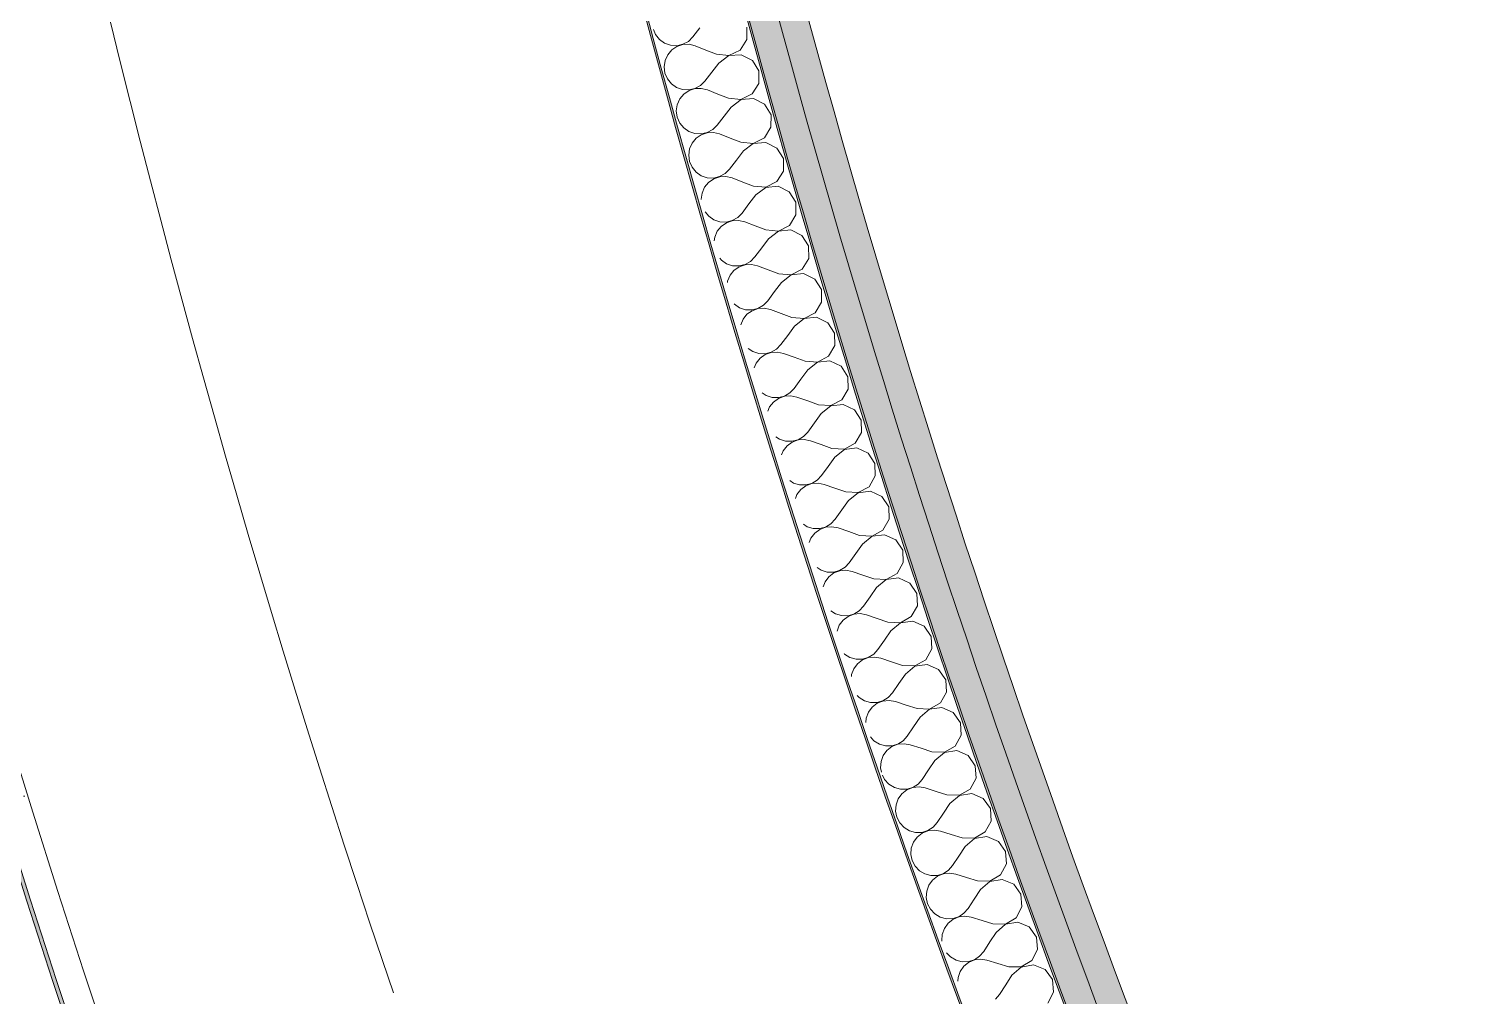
# Model space of a CAD drawing. Header units: millimetres. Extents: x -50172 to 74273, y -80883 to 11206.
# Drawn here: x -41434 to -40680, y -65847 to -65341 of the extents above; entities that cross this region are included whole.
import ezdxf

# ---------------------------------------------------------------- set-up
doc = ezdxf.new("R2010")
doc.units = ezdxf.units.MM
doc.header["$MEASUREMENT"] = 0
doc.linetypes.add('Double Dashed', pattern=[1093.611073, 529.166651, -211.666656, 141.111112, -211.666656])
for name, color, linetype in [('A-25-M_Wall_Ext', 7, 'Continuous'), ('A-25-M_Wall_Int', 7, 'Continuous'), ('New_A-15-MG_Structural_Grid_Phase_2', 7, 'Continuous'), ('New_A-20-M_Floor_Slab', 7, 'Continuous')]:
    doc.layers.add(name, color=color, linetype=linetype)
for name, color, linetype, lineweight in [('A-25-M_Wall_Ext_Pen_No__1', 7, 'Continuous', 13), ('A-25-M_Wall_Int_Pen_No__1', 7, 'Continuous', 13), ('A-25-M_Wall_Int_Pen_No__150', 7, 'Continuous', 0), ('New_A-20-M_Floor_Slab_Pen_No__89', 8, 'Continuous', 20)]:
    doc.layers.add(name, color=color, linetype=linetype, lineweight=lineweight)
for name, color, linetype, lineweight, true_color in [('A-25-M_Wall_Ext_Pen_No__107', 7, 'Continuous', 15, 0xa6a6a6), ('A-25-M_Wall_Int_Pen_No__107', 7, 'Continuous', 15, 0xa6a6a6), ('A-25-M_Wall_Int_Pen_No__81', 7, 'Continuous', 20, 0x6a6a6a), ('New_A-15-MG_Structural_Grid_Phase_2_Pen_No__222', 7, 'Continuous', 13, 0x65af33)]:
    doc.layers.add(name, color=color, linetype=linetype, lineweight=lineweight, true_color=true_color)
pattern_1 = [(60, (0, 0), (-43.30127, 25), []), (120, (0, 0), (43.30127, 25), [])]

# ---------------------------------------------------------------- blocks, each defined once
blk = doc.blocks.new('Slab_72_1', base_point=(-42333.29, -61441.2))
at = {"layer": 'New_A-20-M_Floor_Slab_Pen_No__89', "linetype": 'Continuous', "flags": 128}
blk.add_lwpolyline([(-42333.29, -61441.2), (-41972.22, -61401.42), (-41891.31, -61215.87), (-38443.39, -62719.34), (-39389.38, -64888.81), (-38066.61, -65465.6), (-36669.45, -66074.83), (-37137.69, -67148.64), (-37136.69, -67149.07), (-38218.56, -69630.14, -0.146996), (-40926.49, -67202.74, -0.080916), (-41673.87, -65403.74, -0.028315)], format="xyb", close=True, dxfattribs=at)
blk = doc.blocks.new('Wall_157_1', base_point=(-41867.68, -65448.92))
at = {"layer": 'A-25-M_Wall_Ext_Pen_No__107', "linetype": 'Continuous', "lineweight": 0, "true_color": 0x535353}
for points in [[(-41554.07, -65375.82, 0.226795), (-38161.1, -69523.83), (-38160.27, -69522.01, -0.226793), (-41552.13, -65375.36)], [(-41702.11, -65410.33, 0.226935), (-38224.12, -69662.16), (-38223.3, -69660.34, -0.226933), (-41700.16, -65409.87)]]:
    blk.add_hatch(color=251, dxfattribs=at).paths.add_polyline_path(points)
at = {"layer": 'A-25-M_Wall_Ext_Pen_No__107', "linetype": 'Continuous'}
h = blk.add_hatch(dxfattribs=at)
h.set_pattern_fill('Plaster_0001', color=256, style=0, pattern_type=2)
h.set_pattern_definition([(129.2839, (0, 0), (134.0639, 109.6671), [0, -100]), (129.2839, (-98.69, -16.13), (134.0639, 109.6671), [0, -100])])
h.paths.add_polyline_path([(-41552.13, -65375.36, 0.226793), (-38160.27, -69522.01), (-38154.05, -69508.36, -0.226779), (-41537.52, -65371.96)])
h = blk.add_hatch(dxfattribs=at)
h.set_pattern_fill('Batt_Insulation_0001', color=256, style=0, pattern_type=2)
h.set_pattern_definition(pattern_1)
h.paths.add_polyline_path([(-41817.04, -65437.12, 0.227038), (-38273.05, -69769.55), (-38231.59, -69678.54, -0.226951), (-41719.64, -65414.41)])
h = blk.add_hatch(dxfattribs=at)
h.set_pattern_fill('Plywood_0001', color=256, style=0, pattern_type=2)
h.set_pattern_definition([(0, (0, 0), (0, 200), [])])
h.paths.add_polyline_path([(-41719.64, -65414.41, 0.226951), (-38231.59, -69678.54), (-38224.12, -69662.16, -0.226935), (-41702.11, -65410.33)])
h = blk.add_hatch(dxfattribs=at)
h.set_pattern_fill('Batt_Insulation_0001', color=256, style=0, pattern_type=2)
h.set_pattern_definition(pattern_1)
h.paths.add_polyline_path([(-41841.39, -65442.79, 0.22706), (-38283.41, -69792.3), (-38273.05, -69769.55, -0.227038), (-41817.04, -65437.12)])
blk.add_hatch(color=256, dxfattribs=at).paths.add_polyline_path([(-41867.68, -65448.92, 0.227083), (-38294.61, -69816.87), (-38283.41, -69792.3, -0.22706), (-41841.39, -65442.79)])
at = {"layer": 'A-25-M_Wall_Ext_Pen_No__1', "linetype": 'Continuous'}
for radius, start, end in [(6211.09, 193.725814, 244.838824), (6209.09, 193.726008, 244.838609), (6194.09, 193.727472, 244.836991), (6381.09, 193.709723, 244.85662), (6363.09, 193.711386, 244.854781), (6361.09, 193.711571, 244.854576), (6481.09, 193.700651, 244.866652), (6506.09, 193.698427, 244.869112), (6533.09, 193.696044, 244.871747)]:
    blk.add_arc((-35520.36, -63902.08), radius, start, end, dxfattribs=at)
blk = doc.blocks.new('*X536')
at = {"layer": 'A-25-M_Wall_Int_Pen_No__150', "linetype": 'Continuous'}
for p, q in [((-41058.62, -65346.94), (-41058.54, -65340.44)), ((-41107.43, -65341.77), (-41106.34, -65344.35)), ((-41106.34, -65344.35), (-41104.28, -65346.93)), ((-41104.28, -65346.93), (-41101.59, -65348.84)), ((-41092, -65349.45), (-41089.1, -65347.89)), ((-41089.1, -65347.89), (-41086.75, -65345.6)), ((-41083.08, -65340.89), (-41086.75, -65345.6)), ((-41062.1, -65352.44), (-41058.62, -65346.94)), ((-41101.59, -65348.84), (-41098.49, -65349.94)), ((-41099.95, -65354.9), (-41101.3, -65357.91)), ((-41097.82, -65352.39), (-41099.95, -65354.9)), ((-41098.49, -65349.94), (-41095.21, -65350.15)), ((-41095.1, -65350.55), (-41097.82, -65352.39)), ((-41095.21, -65350.15), (-41092, -65349.45)), ((-41091.97, -65349.54), (-41095.1, -65350.55)), ((-41088.69, -65349.43), (-41091.97, -65349.54)), ((-41085.5, -65350.21), (-41088.69, -65349.43)), ((-41079.96, -65352.43), (-41085.5, -65350.21)), ((-41074.42, -65354.63), (-41079.96, -65352.43)), ((-41074.42, -65354.63), (-41067.95, -65355.29)), ((-41067.92, -65355.38), (-41073.17, -65359.24)), ((-41067.95, -65355.29), (-41062.1, -65352.44)), ((-41061.44, -65354.87), (-41067.92, -65355.38)), ((-41055.65, -65357.83), (-41061.44, -65354.87)), ((-41101.3, -65357.91), (-41101.78, -65361.18)), ((-41101.78, -65361.18), (-41101.36, -65364.46)), ((-41073.17, -65359.24), (-41076.81, -65363.95)), ((-41052.27, -65363.39), (-41055.65, -65357.83)), ((-41101.36, -65364.46), (-41100.06, -65367.51)), ((-41100.06, -65367.51), (-41097.98, -65370.08)), ((-41097.98, -65370.08), (-41095.28, -65371.98)), ((-41082.8, -65370.97), (-41080.46, -65368.67)), ((-41076.81, -65363.95), (-41080.46, -65368.67)), ((-41055.78, -65375.41), (-41052.32, -65369.9)), ((-41052.32, -65369.9), (-41052.27, -65363.39)), ((-41095.28, -65371.98), (-41092.18, -65373.07)), ((-41093.62, -65378.03), (-41094.96, -65381.05)), ((-41091.5, -65375.51), (-41093.62, -65378.03)), ((-41092.18, -65373.07), (-41088.89, -65373.26)), ((-41088.78, -65373.66), (-41091.5, -65375.51)), ((-41088.89, -65373.26), (-41085.69, -65372.54)), ((-41085.66, -65372.64), (-41088.78, -65373.66)), ((-41085.69, -65372.54), (-41082.8, -65370.97)), ((-41082.38, -65372.51), (-41085.66, -65372.64)), ((-41079.19, -65373.28), (-41082.38, -65372.51)), ((-41073.64, -65375.47), (-41079.19, -65373.28)), ((-41068.1, -65377.66), (-41073.64, -65375.47)), ((-41068.1, -65377.66), (-41061.62, -65378.29)), ((-41061.62, -65378.29), (-41055.78, -65375.41)), ((-41055.11, -65377.83), (-41061.59, -65378.38)), ((-41049.3, -65380.78), (-41055.11, -65377.83)), ((-41094.96, -65381.05), (-41095.43, -65384.32)), ((-41095.43, -65384.32), (-41094.99, -65387.6)), ((-41066.82, -65382.26), (-41070.44, -65386.99)), ((-41061.59, -65378.38), (-41066.82, -65382.26)), ((-41045.91, -65386.33), (-41049.3, -65380.78)), ((-41094.99, -65387.6), (-41093.67, -65390.64)), ((-41093.67, -65390.64), (-41091.58, -65393.2)), ((-41091.58, -65393.2), (-41088.88, -65395.09)), ((-41076.41, -65394.03), (-41074.07, -65391.72)), ((-41070.44, -65386.99), (-41074.07, -65391.72)), ((-41049.37, -65398.36), (-41045.93, -65392.83)), ((-41045.93, -65392.83), (-41045.91, -65386.33)), ((-41088.88, -65395.09), (-41085.77, -65396.17)), ((-41085.09, -65398.6), (-41087.19, -65401.14)), ((-41085.77, -65396.17), (-41082.49, -65396.34)), ((-41082.38, -65396.75), (-41085.09, -65398.6)), ((-41082.49, -65396.34), (-41079.29, -65395.61)), ((-41079.26, -65395.71), (-41082.38, -65396.75)), ((-41079.29, -65395.61), (-41076.41, -65394.03)), ((-41075.98, -65395.57), (-41079.26, -65395.71)), ((-41072.78, -65396.33), (-41075.98, -65395.57)), ((-41067.23, -65398.49), (-41072.78, -65396.33)), ((-41061.67, -65400.65), (-41067.23, -65398.49)), ((-41061.67, -65400.65), (-41055.19, -65401.26)), ((-41055.19, -65401.26), (-41049.37, -65398.36)), ((-41048.68, -65400.78), (-41055.16, -65401.35)), ((-41042.87, -65403.7), (-41048.68, -65400.78)), ((-41088.52, -65404.16), (-41088.97, -65407.43)), ((-41088.97, -65407.43), (-41088.52, -65410.71)), ((-41087.19, -65401.14), (-41088.52, -65404.16)), ((-41060.37, -65405.25), (-41063.98, -65409.99)), ((-41055.16, -65401.35), (-41060.37, -65405.25)), ((-41039.45, -65409.23), (-41042.87, -65403.7)), ((-41088.52, -65410.71), (-41087.19, -65413.74)), ((-41087.19, -65413.74), (-41085.1, -65416.29)), ((-41069.91, -65417.06), (-41067.58, -65414.74)), ((-41063.98, -65409.99), (-41067.58, -65414.74)), ((-41042.86, -65421.28), (-41039.44, -65415.73)), ((-41039.44, -65415.73), (-41039.45, -65409.23)), ((-41085.1, -65416.29), (-41082.38, -65418.17)), ((-41082.38, -65418.17), (-41079.27, -65419.24)), ((-41078.58, -65421.67), (-41080.67, -65424.21)), ((-41079.27, -65419.24), (-41075.99, -65419.4)), ((-41075.87, -65419.8), (-41078.58, -65421.67)), ((-41075.99, -65419.4), (-41072.79, -65418.66)), ((-41072.76, -65418.75), (-41075.87, -65419.8)), ((-41072.79, -65418.66), (-41069.91, -65417.06)), ((-41069.48, -65418.59), (-41072.76, -65418.75)), ((-41066.28, -65419.34), (-41069.48, -65418.59)), ((-41060.71, -65421.49), (-41066.28, -65419.34)), ((-41055.15, -65423.62), (-41060.71, -65421.49)), ((-41048.67, -65424.2), (-41042.86, -65421.28)), ((-41081.98, -65427.24), (-41082.43, -65430.51)), ((-41082.43, -65430.51), (-41082.42, -65430.59)), ((-41080.67, -65424.21), (-41081.98, -65427.24)), ((-41053.84, -65428.21), (-41057.42, -65432.97)), ((-41055.15, -65423.62), (-41048.67, -65424.2)), ((-41048.64, -65424.29), (-41053.84, -65428.21)), ((-41042.16, -65423.69), (-41048.64, -65424.29)), ((-41036.33, -65426.59), (-41042.16, -65423.69)), ((-41032.89, -65432.11), (-41036.33, -65426.59)), ((-41080.36, -65437.13), (-41078.51, -65439.36)), ((-41063.32, -65440.07), (-41061.01, -65437.74)), ((-41057.42, -65432.97), (-41061.01, -65437.74)), ((-41032.86, -65438.61), (-41032.89, -65432.11)), ((-41078.51, -65439.36), (-41075.79, -65441.23)), ((-41075.79, -65441.23), (-41072.67, -65442.28)), ((-41071.97, -65444.71), (-41074.05, -65447.26)), ((-41072.67, -65442.28), (-41069.39, -65442.43)), ((-41069.27, -65442.83), (-41071.97, -65444.71)), ((-41069.39, -65442.43), (-41066.19, -65441.67)), ((-41066.16, -65441.77), (-41069.27, -65442.83)), ((-41066.19, -65441.67), (-41063.32, -65440.07)), ((-41062.88, -65441.6), (-41066.16, -65441.77)), ((-41059.68, -65442.33), (-41062.88, -65441.6)), ((-41054.11, -65444.45), (-41059.68, -65442.33)), ((-41048.53, -65446.57), (-41054.11, -65444.45)), ((-41042.05, -65447.12), (-41036.25, -65444.17)), ((-41036.25, -65444.17), (-41032.86, -65438.61)), ((-41075.35, -65450.29), (-41075.61, -65452.23)), ((-41074.05, -65447.26), (-41075.35, -65450.29)), ((-41047.2, -65451.15), (-41050.77, -65455.93)), ((-41048.53, -65446.57), (-41042.05, -65447.12)), ((-41042.02, -65447.21), (-41047.2, -65451.15)), ((-41035.55, -65446.58), (-41042.02, -65447.21)), ((-41029.71, -65449.45), (-41035.55, -65446.58)), ((-41026.24, -65454.96), (-41029.71, -65449.45)), ((-41056.64, -65463.05), (-41054.33, -65460.7)), ((-41050.77, -65455.93), (-41054.33, -65460.7)), ((-41026.18, -65461.46), (-41026.24, -65454.96)), ((-41072.76, -65461.29), (-41071.83, -65462.4)), ((-41071.83, -65462.4), (-41069.1, -65464.26)), ((-41069.1, -65464.26), (-41065.98, -65465.29)), ((-41065.27, -65467.72), (-41067.33, -65470.28)), ((-41065.98, -65465.29), (-41062.69, -65465.43)), ((-41062.58, -65465.83), (-41065.27, -65467.72)), ((-41062.69, -65465.43), (-41059.5, -65464.66)), ((-41059.47, -65464.76), (-41062.58, -65465.83)), ((-41059.5, -65464.66), (-41056.64, -65463.05)), ((-41056.19, -65464.57), (-41059.47, -65464.76)), ((-41052.98, -65465.3), (-41056.19, -65464.57)), ((-41047.4, -65467.39), (-41052.98, -65465.3)), ((-41041.82, -65469.48), (-41047.4, -65467.39)), ((-41035.34, -65470), (-41029.55, -65467.03)), ((-41029.55, -65467.03), (-41026.18, -65461.46)), ((-41068.63, -65473.32), (-41068.73, -65474.11)), ((-41067.33, -65470.28), (-41068.63, -65473.32)), ((-41040.47, -65474.06), (-41044.02, -65478.85)), ((-41041.82, -65469.48), (-41035.34, -65470)), ((-41035.31, -65470.1), (-41040.47, -65474.06)), ((-41028.84, -65469.44), (-41035.31, -65470.1)), ((-41022.98, -65472.29), (-41028.84, -65469.44)), ((-41019.5, -65477.78), (-41022.98, -65472.29)), ((-41049.86, -65485.99), (-41047.56, -65483.64)), ((-41044.02, -65478.85), (-41047.56, -65483.64)), ((-41019.41, -65484.29), (-41019.5, -65477.78)), ((-41065.24, -65485.19), (-41065.05, -65485.41)), ((-41065.05, -65485.41), (-41062.32, -65487.26)), ((-41062.32, -65487.26), (-41059.19, -65488.28)), ((-41058.47, -65490.71), (-41060.52, -65493.28)), ((-41059.19, -65488.28), (-41055.9, -65488.41)), ((-41055.78, -65488.81), (-41058.47, -65490.71)), ((-41055.9, -65488.41), (-41052.71, -65487.62)), ((-41052.69, -65487.72), (-41055.78, -65488.81)), ((-41052.71, -65487.62), (-41049.86, -65485.99)), ((-41049.41, -65487.52), (-41052.69, -65487.72)), ((-41046.2, -65488.23), (-41049.41, -65487.52)), ((-41040.61, -65490.3), (-41046.2, -65488.23)), ((-41035.02, -65492.37), (-41040.61, -65490.3)), ((-41028.53, -65492.86), (-41022.75, -65489.87)), ((-41022.75, -65489.87), (-41019.41, -65484.29)), ((-41060.52, -65493.28), (-41061.77, -65496.23)), ((-41033.64, -65496.94), (-41037.17, -65501.75)), ((-41035.02, -65492.37), (-41028.53, -65492.86)), ((-41028.5, -65492.96), (-41033.64, -65496.94)), ((-41022.03, -65492.28), (-41028.5, -65492.96)), ((-41016.17, -65495.1), (-41022.03, -65492.28)), ((-41012.66, -65500.58), (-41016.17, -65495.1)), ((-41037.17, -65501.75), (-41040.7, -65506.56)), ((-41012.54, -65507.08), (-41012.66, -65500.58)), ((-41057.87, -65508.6), (-41055.44, -65510.23)), ((-41055.44, -65510.23), (-41052.3, -65511.24)), ((-41051.57, -65513.66), (-41053.62, -65516.24)), ((-41052.3, -65511.24), (-41049.02, -65511.35)), ((-41048.9, -65511.75), (-41051.57, -65513.66)), ((-41049.02, -65511.35), (-41045.83, -65510.56)), ((-41045.8, -65510.65), (-41048.9, -65511.75)), ((-41045.83, -65510.56), (-41042.99, -65508.92)), ((-41042.53, -65510.44), (-41045.8, -65510.65)), ((-41042.99, -65508.92), (-41040.7, -65506.56)), ((-41039.31, -65511.13), (-41042.53, -65510.44)), ((-41033.71, -65513.18), (-41039.31, -65511.13)), ((-41028.12, -65515.23), (-41033.71, -65513.18)), ((-41021.62, -65515.7), (-41015.86, -65512.68)), ((-41015.86, -65512.68), (-41012.54, -65507.08)), ((-41053.62, -65516.24), (-41054.67, -65518.78)), ((-41026.72, -65519.8), (-41030.23, -65524.61)), ((-41028.12, -65515.23), (-41021.62, -65515.7)), ((-41021.6, -65515.79), (-41026.72, -65519.8)), ((-41015.13, -65515.08), (-41021.6, -65515.79)), ((-41009.25, -65517.88), (-41015.13, -65515.08)), ((-41005.72, -65523.34), (-41009.25, -65517.88)), ((-41030.23, -65524.61), (-41033.74, -65529.44)), ((-41005.58, -65529.84), (-41005.72, -65523.34)), ((-41050.59, -65531.76), (-41048.46, -65533.17)), ((-41048.46, -65533.17), (-41045.32, -65534.17)), ((-41045.32, -65534.17), (-41042.04, -65534.27)), ((-41041.92, -65534.67), (-41044.58, -65536.59)), ((-41042.04, -65534.27), (-41038.85, -65533.46)), ((-41038.83, -65533.55), (-41041.92, -65534.67)), ((-41038.85, -65533.46), (-41036.02, -65531.81)), ((-41035.55, -65533.33), (-41038.83, -65533.55)), ((-41036.02, -65531.81), (-41033.74, -65529.44)), ((-41032.33, -65534.01), (-41035.55, -65533.33)), ((-41026.73, -65536.04), (-41032.33, -65534.01)), ((-41021.12, -65538.06), (-41026.73, -65536.04)), ((-41014.63, -65538.5), (-41008.88, -65535.46)), ((-41008.88, -65535.46), (-41005.58, -65529.84)), ((-41046.62, -65539.18), (-41047.55, -65541.43)), ((-41044.58, -65536.59), (-41046.62, -65539.18)), ((-41019.71, -65542.62), (-41023.2, -65547.45)), ((-41021.12, -65538.06), (-41014.63, -65538.5)), ((-41014.6, -65538.59), (-41019.71, -65542.62)), ((-41008.13, -65537.86), (-41014.6, -65538.59)), ((-41002.25, -65540.63), (-41008.13, -65537.86)), ((-40998.69, -65546.08), (-41002.25, -65540.63)), ((-41023.2, -65547.45), (-41026.68, -65552.29)), ((-40998.52, -65552.58), (-40998.69, -65546.08)), ((-41043.34, -65554.81), (-41041.39, -65556.09)), ((-41041.39, -65556.09), (-41038.25, -65557.07)), ((-41038.25, -65557.07), (-41034.96, -65557.16)), ((-41034.84, -65557.55), (-41037.5, -65559.49)), ((-41034.96, -65557.16), (-41031.78, -65556.33)), ((-41031.75, -65556.43), (-41034.84, -65557.55)), ((-41031.78, -65556.33), (-41028.95, -65554.67)), ((-41028.48, -65556.19), (-41031.75, -65556.43)), ((-41028.95, -65554.67), (-41026.68, -65552.29)), ((-41025.26, -65556.86), (-41028.48, -65556.19)), ((-41019.64, -65558.86), (-41025.26, -65556.86)), ((-41014.03, -65560.86), (-41019.64, -65558.86)), ((-41007.53, -65561.27), (-41001.8, -65558.2)), ((-41001.8, -65558.2), (-40998.52, -65552.58)), ((-41039.52, -65562.08), (-41040.38, -65564.2)), ((-41037.5, -65559.49), (-41039.52, -65562.08)), ((-41012.6, -65565.42), (-41016.07, -65570.26)), ((-41014.03, -65560.86), (-41007.53, -65561.27)), ((-41007.5, -65561.36), (-41012.6, -65565.42)), ((-41001.04, -65560.6), (-41007.5, -65561.36)), ((-40995.14, -65563.35), (-41001.04, -65560.6)), ((-40991.57, -65568.78), (-40995.14, -65563.35)), ((-41016.07, -65570.26), (-41019.53, -65575.11)), ((-40991.37, -65575.29), (-40991.57, -65568.78)), ((-41036.13, -65577.73), (-41034.22, -65578.97)), ((-41034.22, -65578.97), (-41031.08, -65579.94)), ((-41031.08, -65579.94), (-41027.79, -65580.01)), ((-41027.67, -65580.41), (-41030.32, -65582.36)), ((-41027.79, -65580.01), (-41024.62, -65579.18)), ((-41024.59, -65579.27), (-41027.67, -65580.41)), ((-41024.62, -65579.18), (-41021.79, -65577.5)), ((-41021.31, -65579.02), (-41024.59, -65579.27)), ((-41021.79, -65577.5), (-41019.53, -65575.11)), ((-41018.09, -65579.68), (-41021.31, -65579.02)), ((-41012.47, -65581.66), (-41018.09, -65579.68)), ((-41006.84, -65583.63), (-41012.47, -65581.66)), ((-41000.35, -65584.02), (-40994.62, -65580.92)), ((-40994.62, -65580.92), (-40991.37, -65575.29)), ((-41032.33, -65584.96), (-41033.18, -65587.09)), ((-41030.32, -65582.36), (-41032.33, -65584.96)), ((-41005.39, -65588.18), (-41008.84, -65593.04)), ((-41006.84, -65583.63), (-41000.35, -65584.02)), ((-41000.32, -65584.11), (-41005.39, -65588.18)), ((-40993.86, -65583.32), (-41000.32, -65584.11)), ((-40987.95, -65586.04), (-40993.86, -65583.32)), ((-40984.35, -65591.46), (-40987.95, -65586.04)), ((-41008.84, -65593.04), (-41012.28, -65597.91)), ((-40984.13, -65597.96), (-40984.35, -65591.46)), ((-41028.95, -65600.55), (-41026.96, -65601.83)), ((-41026.96, -65601.83), (-41023.81, -65602.79)), ((-41023.81, -65602.79), (-41020.53, -65602.84)), ((-41020.4, -65603.24), (-41023.04, -65605.2)), ((-41020.53, -65602.84), (-41017.35, -65601.99)), ((-41017.32, -65602.09), (-41020.4, -65603.24)), ((-41017.35, -65601.99), (-41014.53, -65600.31)), ((-41014.05, -65601.82), (-41017.32, -65602.09)), ((-41014.53, -65600.31), (-41012.28, -65597.91)), ((-41010.82, -65602.46), (-41014.05, -65601.82)), ((-41005.19, -65604.42), (-41010.82, -65602.46)), ((-40993.06, -65606.73), (-40987.35, -65603.61)), ((-40987.35, -65603.61), (-40984.13, -65597.96)), ((-41025.04, -65607.81), (-41025.95, -65610.09)), ((-41023.04, -65605.2), (-41025.04, -65607.81)), ((-40999.56, -65606.37), (-41005.19, -65604.42)), ((-40998.09, -65610.91), (-41001.52, -65615.79)), ((-40999.56, -65606.37), (-40993.06, -65606.73)), ((-40993.03, -65606.82), (-40998.09, -65610.91)), ((-40986.58, -65606.01), (-40993.03, -65606.82)), ((-40980.66, -65608.71), (-40986.58, -65606.01)), ((-40977.03, -65614.11), (-40980.66, -65608.71)), ((-41001.52, -65615.79), (-41004.94, -65620.67)), ((-40976.79, -65620.61), (-40977.03, -65614.11)), ((-41021.81, -65623.24), (-41019.61, -65624.65)), ((-41019.61, -65624.65), (-41016.45, -65625.6)), ((-41016.45, -65625.6), (-41013.17, -65625.64)), ((-41013.04, -65626.04), (-41015.67, -65628)), ((-41013.17, -65625.64), (-41010, -65624.78)), ((-41009.97, -65624.87), (-41013.04, -65626.04)), ((-41010, -65624.78), (-41007.18, -65623.08)), ((-41006.69, -65624.59), (-41009.97, -65624.87)), ((-41007.18, -65623.08), (-41004.94, -65620.67)), ((-41003.46, -65625.22), (-41006.69, -65624.59)), ((-40997.83, -65627.15), (-41003.46, -65625.22)), ((-40985.69, -65629.41), (-40979.99, -65626.27)), ((-40979.99, -65626.27), (-40976.79, -65620.61)), ((-41017.66, -65630.62), (-41018.68, -65633.21)), ((-41015.67, -65628), (-41017.66, -65630.62)), ((-40992.19, -65629.08), (-40997.83, -65627.15)), ((-40990.7, -65633.62), (-40994.11, -65638.51)), ((-40992.19, -65629.08), (-40985.69, -65629.41)), ((-40985.66, -65629.51), (-40990.7, -65633.62)), ((-40979.2, -65628.66), (-40985.66, -65629.51)), ((-40973.27, -65631.34), (-40979.2, -65628.66)), ((-40969.63, -65636.73), (-40973.27, -65631.34)), ((-40994.11, -65638.51), (-40997.51, -65643.4)), ((-40969.35, -65643.22), (-40969.63, -65636.73)), ((-41014.7, -65645.83), (-41012.15, -65647.45)), ((-41012.15, -65647.45), (-41009, -65648.38)), ((-41009, -65648.38), (-41005.71, -65648.41)), ((-41005.58, -65648.8), (-41008.2, -65650.78)), ((-41005.71, -65648.41), (-41002.54, -65647.53)), ((-41002.51, -65647.62), (-41005.58, -65648.8)), ((-41002.54, -65647.53), (-40999.74, -65645.82)), ((-40999.24, -65647.33), (-41002.51, -65647.62)), ((-40999.74, -65645.82), (-40997.51, -65643.4)), ((-40996.01, -65647.95), (-40999.24, -65647.33)), ((-40990.36, -65649.86), (-40996.01, -65647.95)), ((-40978.22, -65652.07), (-40972.53, -65648.9)), ((-40972.53, -65648.9), (-40969.35, -65643.22)), ((-41010.19, -65653.41), (-41011.36, -65656.45)), ((-41008.2, -65650.78), (-41010.19, -65653.41)), ((-40984.72, -65651.76), (-40990.36, -65649.86)), ((-40983.21, -65656.29), (-40986.6, -65661.2)), ((-40984.72, -65651.76), (-40978.22, -65652.07)), ((-40978.19, -65652.16), (-40983.21, -65656.29)), ((-40971.74, -65651.29), (-40978.19, -65652.16)), ((-40965.79, -65653.94), (-40971.74, -65651.29)), ((-40962.13, -65659.31), (-40965.79, -65653.94)), ((-40986.6, -65661.2), (-40989.98, -65666.1)), ((-40961.82, -65665.81), (-40962.13, -65659.31)), ((-41007.69, -65668.14), (-41007.4, -65668.45)), ((-41007.4, -65668.45), (-41004.61, -65670.21)), ((-41004.61, -65670.21), (-41001.45, -65671.13)), ((-41001.45, -65671.13), (-40998.16, -65671.14)), ((-40998.03, -65671.54), (-41000.64, -65673.53)), ((-40998.16, -65671.14), (-40995, -65670.25)), ((-40994.97, -65670.35), (-40998.03, -65671.54)), ((-40995, -65670.25), (-40992.2, -65668.53)), ((-40991.7, -65670.04), (-40994.97, -65670.35)), ((-40992.2, -65668.53), (-40989.98, -65666.1)), ((-40988.46, -65670.64), (-40991.7, -65670.04)), ((-40982.81, -65672.53), (-40988.46, -65670.64)), ((-40970.65, -65674.69), (-40964.98, -65671.5)), ((-40964.98, -65671.5), (-40961.82, -65665.81)), ((-41003.79, -65679.24), (-41003.88, -65680.24)), ((-41002.62, -65676.16), (-41003.79, -65679.24)), ((-41000.64, -65673.53), (-41002.62, -65676.16)), ((-40977.15, -65674.41), (-40982.81, -65672.53)), ((-40975.63, -65678.93), (-40979, -65683.85)), ((-40977.15, -65674.41), (-40970.65, -65674.69)), ((-40970.62, -65674.78), (-40975.63, -65678.93)), ((-40964.18, -65673.88), (-40970.62, -65674.78)), ((-40958.22, -65676.51), (-40964.18, -65673.88)), ((-40954.53, -65681.87), (-40958.22, -65676.51)), ((-40979, -65683.85), (-40982.36, -65688.77)), ((-40954.2, -65688.36), (-40954.53, -65681.87)), ((-41000.78, -65690.08), (-40999.77, -65691.2)), ((-40999.77, -65691.2), (-40996.97, -65692.94)), ((-40996.97, -65692.94), (-40993.8, -65693.84)), ((-40993.8, -65693.84), (-40990.52, -65693.85)), ((-40990.38, -65694.24), (-40992.99, -65696.24)), ((-40990.52, -65693.85), (-40987.36, -65692.94)), ((-40987.33, -65693.04), (-40990.38, -65694.24)), ((-40987.36, -65692.94), (-40984.57, -65691.21)), ((-40984.06, -65692.72), (-40987.33, -65693.04)), ((-40984.57, -65691.21), (-40982.36, -65688.77)), ((-40980.82, -65693.3), (-40984.06, -65692.72)), ((-40975.16, -65695.17), (-40980.82, -65693.3)), ((-40962.99, -65697.28), (-40957.33, -65694.07)), ((-40957.33, -65694.07), (-40954.2, -65688.36)), ((-40996.12, -65701.97), (-40996.31, -65704.3)), ((-40994.95, -65698.89), (-40996.12, -65701.97)), ((-40992.99, -65696.24), (-40994.95, -65698.89)), ((-40969.5, -65697.02), (-40975.16, -65695.17)), ((-40967.95, -65701.54), (-40971.3, -65706.48)), ((-40969.5, -65697.02), (-40962.99, -65697.28)), ((-40962.96, -65697.37), (-40967.95, -65701.54)), ((-40956.52, -65696.45), (-40962.96, -65697.37)), ((-40950.55, -65699.05), (-40956.52, -65696.45)), ((-40946.84, -65704.39), (-40950.55, -65699.05)), ((-40971.3, -65706.48), (-40974.64, -65711.41)), ((-40946.49, -65710.88), (-40946.84, -65704.39)), ((-40993.94, -65711.84), (-40992.04, -65713.91)), ((-40992.04, -65713.91), (-40989.23, -65715.64)), ((-40989.23, -65715.64), (-40986.06, -65716.53)), ((-40986.06, -65716.53), (-40982.78, -65716.52)), ((-40982.64, -65716.91), (-40985.24, -65718.92)), ((-40982.78, -65716.52), (-40979.62, -65715.6)), ((-40979.59, -65715.69), (-40982.64, -65716.91)), ((-40979.62, -65715.6), (-40976.84, -65713.86)), ((-40976.32, -65715.36), (-40979.59, -65715.69)), ((-40976.84, -65713.86), (-40974.64, -65711.41)), ((-40973.08, -65715.94), (-40976.32, -65715.36)), ((-40967.41, -65717.78), (-40973.08, -65715.94)), ((-40955.24, -65719.83), (-40949.59, -65716.6)), ((-40949.59, -65716.6), (-40946.49, -65710.88)), ((-40988.34, -65724.67), (-40988.61, -65727.96)), ((-40987.19, -65721.58), (-40988.34, -65724.67)), ((-40985.24, -65718.92), (-40987.19, -65721.58)), ((-40961.74, -65719.61), (-40967.41, -65717.78)), ((-40960.18, -65724.12), (-40963.51, -65729.07)), ((-40961.74, -65719.61), (-40955.24, -65719.83)), ((-40955.21, -65719.93), (-40960.18, -65724.12)), ((-40948.77, -65718.98), (-40955.21, -65719.93)), ((-40942.79, -65721.55), (-40948.77, -65718.98)), ((-40939.06, -65726.88), (-40942.79, -65721.55)), ((-40988.61, -65727.96), (-40988.16, -65730.2)), ((-40987.66, -65731.81), (-40986.46, -65734.16)), ((-40963.51, -65729.07), (-40966.83, -65734.02)), ((-40938.68, -65733.37), (-40939.06, -65726.88)), ((-40986.46, -65734.16), (-40984.22, -65736.59)), ((-40984.22, -65736.59), (-40981.4, -65738.3)), ((-40981.4, -65738.3), (-40978.23, -65739.18)), ((-40978.23, -65739.18), (-40974.94, -65739.16)), ((-40974.81, -65739.55), (-40977.4, -65741.57)), ((-40974.94, -65739.16), (-40971.79, -65738.23)), ((-40971.76, -65738.32), (-40974.81, -65739.55)), ((-40971.79, -65738.23), (-40969.02, -65736.47)), ((-40968.49, -65737.97), (-40971.76, -65738.32)), ((-40969.02, -65736.47), (-40966.83, -65734.02)), ((-40965.25, -65738.54), (-40968.49, -65737.97)), ((-40959.58, -65740.35), (-40965.25, -65738.54)), ((-40947.39, -65742.36), (-40941.76, -65739.1)), ((-40941.76, -65739.1), (-40938.68, -65733.37)), ((-40980.48, -65747.33), (-40980.73, -65750.63)), ((-40979.34, -65744.23), (-40980.48, -65747.33)), ((-40977.4, -65741.57), (-40979.34, -65744.23)), ((-40953.9, -65742.16), (-40959.58, -65740.35)), ((-40952.32, -65746.67), (-40955.62, -65751.63)), ((-40953.9, -65742.16), (-40947.39, -65742.36)), ((-40947.36, -65742.45), (-40952.32, -65746.67)), ((-40940.93, -65741.48), (-40947.36, -65742.45)), ((-40934.94, -65744.03), (-40940.93, -65741.48)), ((-40931.18, -65749.34), (-40934.94, -65744.03)), ((-40980.73, -65750.63), (-40980.07, -65753.87)), ((-40980.07, -65753.87), (-40978.56, -65756.81)), ((-40955.62, -65751.63), (-40958.92, -65756.59)), ((-40930.77, -65755.83), (-40931.18, -65749.34)), ((-40978.56, -65756.81), (-40976.3, -65759.23)), ((-40976.3, -65759.23), (-40973.48, -65760.94)), ((-40973.48, -65760.94), (-40970.3, -65761.8)), ((-40970.3, -65761.8), (-40967.02, -65761.76)), ((-40966.88, -65762.16), (-40969.46, -65764.19)), ((-40967.02, -65761.76), (-40963.87, -65760.82)), ((-40963.84, -65760.91), (-40966.88, -65762.16)), ((-40963.87, -65760.82), (-40961.1, -65759.05)), ((-40960.57, -65760.55), (-40963.84, -65760.91)), ((-40961.1, -65759.05), (-40958.92, -65756.59)), ((-40957.33, -65761.1), (-40960.57, -65760.55)), ((-40951.64, -65762.89), (-40957.33, -65761.1)), ((-40939.45, -65764.85), (-40933.83, -65761.57)), ((-40933.83, -65761.57), (-40930.77, -65755.83)), ((-40972.51, -65769.96), (-40972.75, -65773.26)), ((-40971.39, -65766.86), (-40972.51, -65769.96)), ((-40969.46, -65764.19), (-40971.39, -65766.86)), ((-40945.96, -65764.68), (-40951.64, -65762.89)), ((-40944.36, -65769.18), (-40947.64, -65774.15)), ((-40945.96, -65764.68), (-40939.45, -65764.85)), ((-40939.42, -65764.94), (-40944.36, -65769.18)), ((-40932.99, -65763.94), (-40939.42, -65764.94)), ((-40926.99, -65766.47), (-40932.99, -65763.94)), ((-40923.22, -65771.76), (-40926.99, -65766.47)), ((-40972.75, -65773.26), (-40972.08, -65776.5)), ((-40972.08, -65776.5), (-40970.56, -65779.43)), ((-40947.64, -65774.15), (-40950.92, -65779.13)), ((-40922.78, -65778.25), (-40923.22, -65771.76)), ((-40970.56, -65779.43), (-40968.29, -65781.84)), ((-40968.29, -65781.84), (-40965.46, -65783.54)), ((-40965.46, -65783.54), (-40962.28, -65784.39)), ((-40962.28, -65784.39), (-40959, -65784.34)), ((-40958.85, -65784.73), (-40961.43, -65786.77)), ((-40959, -65784.34), (-40955.85, -65783.38)), ((-40955.82, -65783.47), (-40958.85, -65784.73)), ((-40955.85, -65783.38), (-40953.09, -65781.6)), ((-40952.56, -65783.1), (-40955.82, -65783.47)), ((-40953.09, -65781.6), (-40950.92, -65779.13)), ((-40949.31, -65783.64), (-40952.56, -65783.1)), ((-40943.62, -65785.4), (-40949.31, -65783.64)), ((-40931.42, -65787.31), (-40925.81, -65784.01)), ((-40925.81, -65784.01), (-40922.78, -65778.25)), ((-40964.46, -65792.56), (-40964.68, -65795.85)), ((-40963.35, -65789.45), (-40964.46, -65792.56)), ((-40961.43, -65786.77), (-40963.35, -65789.45)), ((-40937.93, -65787.17), (-40943.62, -65785.4)), ((-40936.31, -65791.66), (-40939.57, -65796.65)), ((-40937.93, -65787.17), (-40931.42, -65787.31)), ((-40931.39, -65787.4), (-40936.31, -65791.66)), ((-40924.96, -65786.37), (-40931.39, -65787.4)), ((-40918.95, -65788.87), (-40924.96, -65786.37)), ((-40915.15, -65794.15), (-40918.95, -65788.87)), ((-40964.68, -65795.85), (-40964, -65799.09)), ((-40964, -65799.09), (-40962.46, -65802.02)), ((-40939.57, -65796.65), (-40942.83, -65801.64)), ((-40914.69, -65800.64), (-40915.15, -65794.15)), ((-40962.46, -65802.02), (-40960.19, -65804.42)), ((-40960.19, -65804.42), (-40957.35, -65806.11)), ((-40957.35, -65806.11), (-40954.17, -65806.94)), ((-40954.17, -65806.94), (-40950.88, -65806.88)), ((-40950.74, -65807.27), (-40953.3, -65809.32)), ((-40950.88, -65806.88), (-40947.74, -65805.91)), ((-40947.71, -65806), (-40950.74, -65807.27)), ((-40947.74, -65805.91), (-40944.99, -65804.12)), ((-40944.45, -65805.61), (-40947.71, -65806)), ((-40944.99, -65804.12), (-40942.83, -65801.64)), ((-40941.2, -65806.14), (-40944.45, -65805.61)), ((-40935.5, -65807.88), (-40941.2, -65806.14)), ((-40929.8, -65809.62), (-40935.5, -65807.88)), ((-40923.29, -65809.74), (-40917.7, -65806.41)), ((-40917.7, -65806.41), (-40914.69, -65800.64)), ((-40956.31, -65815.12), (-40956.52, -65818.42)), ((-40955.21, -65812.01), (-40956.31, -65815.12)), ((-40953.3, -65809.32), (-40955.21, -65812.01)), ((-40928.16, -65814.11), (-40931.4, -65819.11)), ((-40929.8, -65809.62), (-40923.29, -65809.74)), ((-40923.26, -65809.83), (-40928.16, -65814.11)), ((-40916.84, -65808.77), (-40923.26, -65809.83)), ((-40910.82, -65811.25), (-40916.84, -65808.77)), ((-40907, -65816.51), (-40910.82, -65811.25)), ((-40956.52, -65818.42), (-40956.47, -65818.65)), ((-40931.4, -65819.11), (-40934.64, -65824.11)), ((-40906.51, -65823), (-40907, -65816.51)), ((-40954.03, -65824.83), (-40951.99, -65826.97)), ((-40951.99, -65826.97), (-40949.14, -65828.64)), ((-40949.14, -65828.64), (-40945.96, -65829.46)), ((-40945.96, -65829.46), (-40942.67, -65829.38)), ((-40942.53, -65829.78), (-40945.09, -65831.84)), ((-40942.67, -65829.38), (-40939.54, -65828.4)), ((-40939.5, -65828.49), (-40942.53, -65829.78)), ((-40939.54, -65828.4), (-40936.79, -65826.6)), ((-40936.24, -65828.09), (-40939.5, -65828.49)), ((-40936.79, -65826.6), (-40934.64, -65824.11)), ((-40932.99, -65828.6), (-40936.24, -65828.09)), ((-40927.29, -65830.32), (-40932.99, -65828.6)), ((-40921.58, -65832.04), (-40927.29, -65830.32)), ((-40915.07, -65832.13), (-40909.49, -65828.78)), ((-40909.49, -65828.78), (-40906.51, -65823)), ((-40948.07, -65837.65), (-40948.19, -65839.65)), ((-40946.98, -65834.53), (-40948.07, -65837.65)), ((-40945.09, -65831.84), (-40946.98, -65834.53)), ((-40919.92, -65836.52), (-40923.15, -65841.53)), ((-40921.58, -65832.04), (-40915.07, -65832.13)), ((-40915.04, -65832.22), (-40919.92, -65836.52)), ((-40908.62, -65831.14), (-40915.04, -65832.22)), ((-40902.59, -65833.59), (-40908.62, -65831.14)), ((-40898.75, -65838.83), (-40902.59, -65833.59)), ((-40923.15, -65841.53), (-40926.36, -65846.55)), ((-40901.19, -65851.11), (-40898.23, -65845.32)), ((-40898.23, -65845.32), (-40898.75, -65838.83)), ((-40928.5, -65849.05), (-40926.36, -65846.55))]:
    blk.add_line(p, q, dxfattribs=at)
blk = doc.blocks.new('Wall_191_1', base_point=(-41179.5, -64565.64))
at = {"layer": 'A-25-M_Wall_Int_Pen_No__107', "linetype": 'Continuous'}
for points in [[(-40590.37, -66489.08, -0.088925), (-41194.31, -64568.08), (-41209.12, -64570.51, 0.088898), (-40603.7, -66495.96)], [(-40577.04, -66482.19, -0.088953), (-41179.5, -64565.64), (-41194.31, -64568.08, 0.088925), (-40590.37, -66489.08)]]:
    blk.add_hatch(color=256, dxfattribs=at).paths.add_polyline_path(points)
at = {"layer": 'A-25-M_Wall_Int_Pen_No__81', "linetype": 'Continuous', "lineweight": 0, "true_color": 0x353535}
for points in [[(-40603.7, -66495.96, -0.088898), (-41209.12, -64570.51), (-41210.1, -64570.68, 0.088897), (-40604.58, -66496.42)], [(-40649.01, -66519.37, -0.088807), (-41259.47, -64578.8), (-41260.46, -64578.96, 0.088806), (-40649.9, -66519.83)]]:
    blk.add_hatch(color=250, dxfattribs=at).paths.add_polyline_path(points)
at = {"layer": 'A-25-M_Wall_Int_Pen_No__1', "linetype": 'Continuous'}
for radius, start, end in [(5721.97, 187.29481, 207.61499), (5720.97, 187.29446, 207.61504), (5705.97, 187.28907, 207.61581), (5690.97, 187.28365, 207.61658), (5772.97, 187.312928, 207.612407), (5771.97, 187.312576, 207.612457)]:
    blk.add_arc((-35534.44, -63844.13), radius, start, end, dxfattribs=at)
at = {"layer": 'A-25-M_Wall_Int', "color": 250, "lineweight": 50, "true_color": 0x2a2a2a}
blk.add_blockref('*X536', (0, 0), dxfattribs=at)
blk = doc.blocks.new('Standard grid marker_25')
at = {"layer": 'New_A-15-MG_Structural_Grid_Phase_2_Pen_No__222', "linetype": 'Double Dashed'}
blk.add_arc((0, 0), 6044.09, 0, 51.078354, dxfattribs=at)

msp = doc.modelspace()

# ---------------------------------------------------------------- block references
at = {"layer": 'A-25-M_Wall_Ext', "color": 250, "lineweight": 50, "true_color": 0x2a2a2a}
msp.add_blockref('Wall_157_1', (-41867.68, -65448.92), dxfattribs=at)
at = {"layer": 'A-25-M_Wall_Int', "color": 250, "lineweight": 50, "true_color": 0x2a2a2a}
msp.add_blockref('Wall_191_1', (-41179.5, -64565.64), dxfattribs=at)
at = {"layer": 'New_A-15-MG_Structural_Grid_Phase_2', "color": 8, "linetype": 'Continuous', "lineweight": 15, "zscale": 1000, "rotation": 193.7422622324414}
msp.add_blockref('Standard grid marker_25', (-35520.36, -63902.08), dxfattribs=at)
at = {"layer": 'New_A-20-M_Floor_Slab', "color": 8, "linetype": 'Continuous', "lineweight": 20}
msp.add_blockref('Slab_72_1', (-42333.29, -61441.2), dxfattribs=at)

doc.saveas('drawing.dxf')
